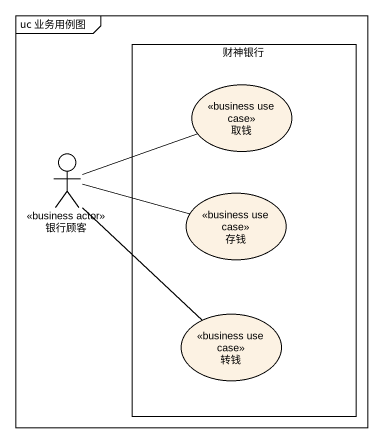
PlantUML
@startuml
mainframe uc 业务用例图
rectangle 财神银行 {
  usecase 取钱 <<business use case>>
  usecase 存钱 <<business use case>>
  usecase 转钱 <<business use case>>
}
actor 银行顾客 <<business actor>>
银行顾客 -right- 取钱
银行顾客 -right- 存钱
银行顾客 -- 转钱
@enduml
